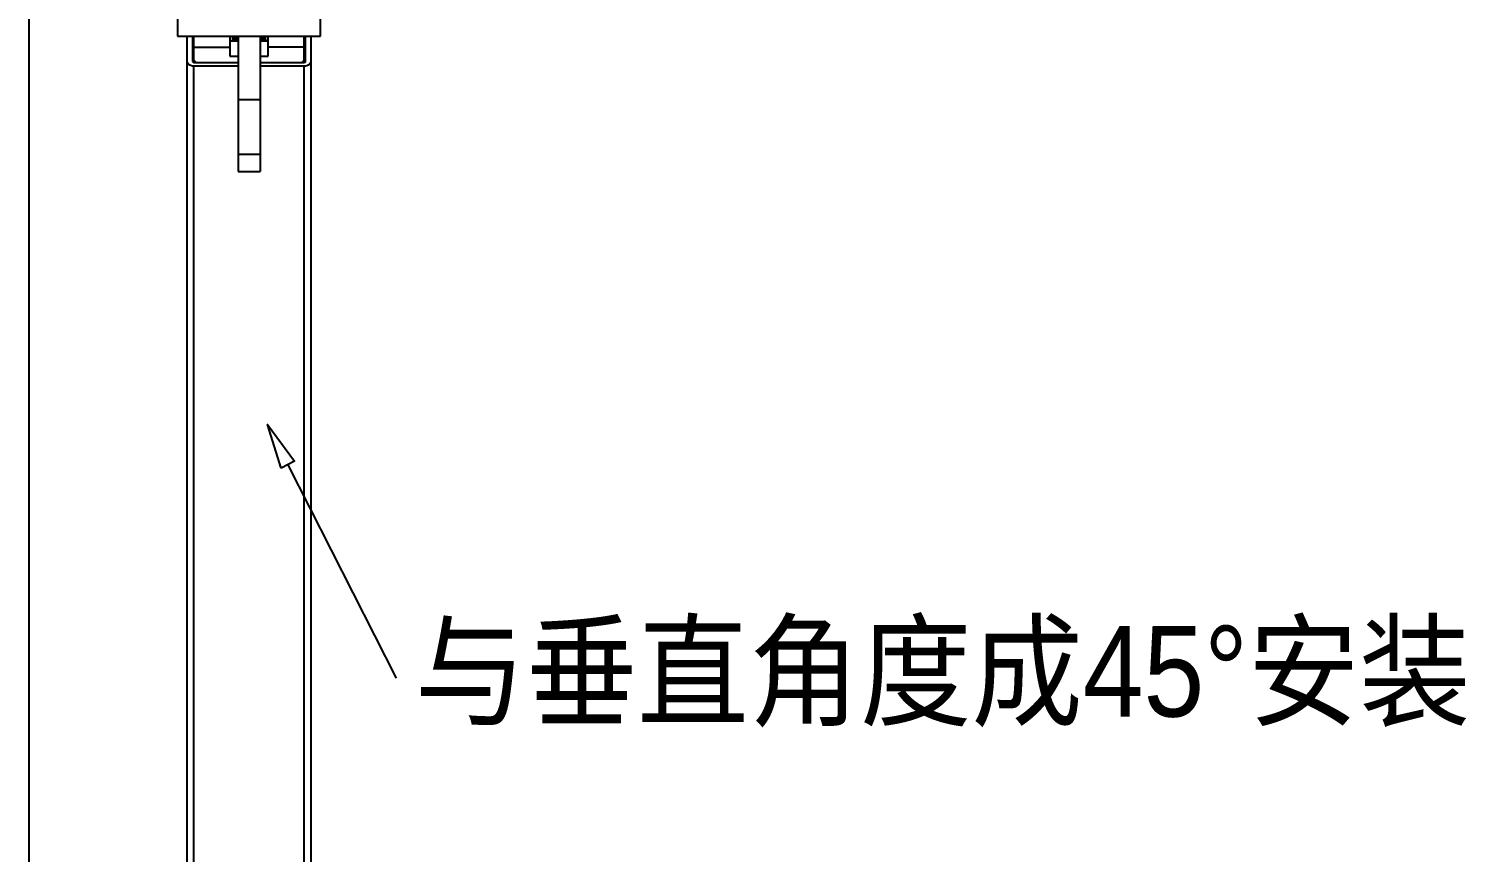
# Model space of a CAD drawing. Extents: x 185245 to 1992634, y -19957 to 755165.
# Drawn here: x 1878212 to 1880589, y 577933 to 579295 of the extents above; entities that cross this region are included whole.
import ezdxf

# ---------------------------------------------------------------- set-up
doc = ezdxf.new("R2010")
doc.units = 0
doc.header["$LTSCALE"] = 1000
doc.header["$MEASUREMENT"] = 0
doc.layers.add('02___PRT_ALL_AXES', color=7, linetype='Continuous')
doc.styles.add('_TEL_DIM', font='SIMPLEX', dxfattribs={"width": 0.8, "height": 3.5, "bigfont": 'HZTXT'})

msp = doc.modelspace()

# ---------------------------------------------------------------- linework, layer by layer
at = {"color": 7, "linetype": 'Continuous'}
for p, q in [((1878212.5, 580214.5), (1878212.5, 576571.8)), ((1878458.4, 579685), (1878458.4, 579282.4)), ((1878695.1, 579282.4), (1878695.1, 579685)), ((1878458.4, 579282.4), (1878695.1, 579282.4)), ((1878474.3, 577762.6), (1878474.3, 579282.4)), ((1878483.4, 579282.4), (1878483.4, 579241)), ((1878485.7, 579239.4), (1878485.7, 579282.4)), ((1878485.7, 579264.6), (1878544.9, 579264.6)), ((1878544.9, 579282.4), (1878544.9, 579249.4)), ((1878558.5, 579282.4), (1878558.5, 579059.1)), ((1878595, 579282.4), (1878595, 579059.1)), ((1878595.1, 579274.9), (1878595, 579274.9)), ((1878608.6, 579249.4), (1878608.6, 579282.4)), ((1878667.8, 579264.6), (1878608.6, 579264.6)), ((1878667.8, 579239.4), (1878667.8, 579282.4)), ((1878670.1, 579241), (1878670.1, 579282.4)), ((1878679.2, 579282.4), (1878679.2, 577762.6)), ((1878485.7, 579239.4), (1878558.5, 579239.4)), ((1878595, 579239.4), (1878667.8, 579239.4)), ((1878485.7, 577760.9), (1878485.7, 579233)), ((1878558.5, 579233), (1878485.7, 579233)), ((1878667.8, 579233), (1878595, 579233)), ((1878667.8, 577760.9), (1878667.8, 579233)), ((1878558.5, 579177.9), (1878595, 579177.9)), ((1878558.5, 579087.8), (1878595, 579087.8)), ((1878558.5, 579059.1), (1878595, 579059.1))]:
    msp.add_line(p, q, dxfattribs=at)
for points in [[(1878483.4, 579241), (1878483.6, 579240.4), (1878484.1, 579239.9), (1878484.8, 579239.5), (1878485.7, 579239.4)], [(1878667.8, 579239.4), (1878668.7, 579239.5), (1878669.4, 579239.9), (1878669.9, 579240.4), (1878670.1, 579241)]]:
    msp.add_lwpolyline(points, dxfattribs=at)
at = {"color": 4}
msp.add_lwpolyline([(1878630, 578568.6), (1878607.3, 578640.6), (1878652.1, 578579.8)], close=True, dxfattribs=at)
msp.add_lwpolyline([(1878641, 578574.2), (1878820.2, 578221.4)], dxfattribs=at)
at = {"color": 4, "extrusion": (0, 1, 0), "elevation": 578221.4}
msp.add_lwpolyline([(-1878820.2, 0), (-1878820.3, 0)], dxfattribs=at)
at = {"color": 7, "linetype": 'Continuous'}
for centre, radius, start, end in [((1878564.2, 579282), 14.7, 178.3603, 179.9995), ((1878564.3, 579282), 14.8, 180.0173, 187.5323), ((1878564.3, 579278.1), 14.8, 172.4831, 179.9829), ((1878564.2, 579277.1), 14.8, 176.2903, 179.9967), ((1878564.3, 579277.1), 14.8, 180.0172, 187.5235), ((1878564.4, 579277.1), 15, 170.629, 176.2824), ((1878564.4, 579273.2), 15, 172.4824, 173.9962), ((1878564.6, 579278), 15.2, 165.7648, 172.4748), ((1878564.8, 579277), 15.4, 162.4874, 170.6013), ((1878564.6, 579273.2), 15.2, 165.7644, 172.4657), ((1878564.8, 579272.2), 15.4, 162.4837, 170.2332), ((1878565, 579278), 15.5, 163.4415, 165.7729), ((1878565, 579273.1), 15.6, 162.5052, 165.7688), ((1878565.4, 579276.9), 16, 159.7302, 162.506), ((1878573.6, 579256.2), 27, 124.0244, 124.6459), ((1878581.9, 579256.8), 25.6, 58.2813, 59.0616), ((1878590.8, 579275.6), 13.3, 15.3229, 16.4114), ((1878591, 579275.6), 13.1, 8.8281, 15.3359), ((1878591.2, 579279.5), 12.9, 4.3664, 12.8789), ((1878591.4, 579280.5), 12.7, 0.024, 8.5353), ((1878591.4, 579279.5), 12.7, 351.1841, 359.9741), ((1878591.4, 579275.7), 12.7, 0.0261, 8.822), ((1878591.5, 579279.5), 12.6, 0.0047, 4.3398), ((1878591.5, 579274.7), 12.6, 0.4275, 4.3388)]:
    msp.add_arc(centre, radius, start, end, dxfattribs=at)
for points in [[(1878552.4, 579282.4), (1878551.5, 579281), (1878550.7, 579279.4), (1878550.1, 579277.8)], [(1878550.1, 579276.8), (1878550.8, 579278.8), (1878551.8, 579280.7), (1878553.1, 579282.4)], [(1878558.2, 579278.4), (1878556.7, 579277.4), (1878555.3, 579276.2), (1878554.1, 579274.8)], [(1878555, 579274.9), (1878556.1, 579275.9), (1878557.2, 579276.8), (1878558.5, 579277.6)], [(1878603.5, 579279.3), (1878603.2, 579280.4), (1878602.8, 579281.4), (1878602.2, 579282.4)]]:
    msp.add_open_spline(points, degree=3, dxfattribs=at)
for points, knots in [([(1878557.1, 579282.4), (1878556.4, 579281.9), (1878553.9, 579279.7), (1878551.9, 579277), (1878550.9, 579274.8)], [0, 0, 0, 0, 0.264129, 1, 1, 1, 1]), ([(1878551.3, 579274.8), (1878551.7, 579275.5), (1878553.6, 579278.5), (1878556.2, 579280.9), (1878558.4, 579282.4)], [0, 0, 0, 0, 0.237509, 1, 1, 1, 1]), ([(1878600.8, 579274.8), (1878600.4, 579275.3), (1878598.7, 579277.2), (1878596.7, 579278.7), (1878595, 579279.7)], [0, 0, 0, 0, 0.238298, 1, 1, 1, 1]), ([(1878595.3, 579278.6), (1878595.8, 579278.3), (1878597.5, 579277.2), (1878599, 579275.9), (1878600, 579274.8)], [0, 0, 0, 0, 0.259883, 1, 1, 1, 1]), ([(1878596.9, 579282.4), (1878597.6, 579281.9), (1878600.1, 579279.8), (1878602.2, 579277.1), (1878603.1, 579274.8)], [0, 0, 0, 0, 0.268325, 1, 1, 1, 1]), ([(1878603.4, 579274.8), (1878603.2, 579275.5), (1878602, 579278.4), (1878599.9, 579280.9), (1878598.1, 579282.4)], [0, 0, 0, 0, 0.236582, 1, 1, 1, 1]), ([(1878601.6, 579282.4), (1878602, 579281.9), (1878603.2, 579279.8), (1878603.9, 579277.4), (1878604, 579275.7)], [0, 0, 0, 0, 0.260499, 1, 1, 1, 1]), ([(1878485.7, 579233), (1878484.2, 579233), (1878479.5, 579233.4), (1878474.3, 579237.6), (1878474.3, 579241)], [0, 0, 0, 0, 0.300361, 1, 1, 1, 1]), ([(1878679.2, 579241), (1878679.2, 579237.6), (1878674, 579233.4), (1878669.3, 579233), (1878667.8, 579233)], [0, 0, 0, 0, 0.699639, 1, 1, 1, 1])]:
    msp.add_open_spline(points, degree=3, knots=knots, dxfattribs=at)
at = {"layer": '02___PRT_ALL_AXES', "color": 7, "linetype": 'Continuous'}
for p, q in [((1878544.9, 579274.8), (1878558.5, 579274.8)), ((1878595, 579274.8), (1878608.6, 579274.8)), ((1878489.3, 579239.4), (1878485.7, 579243)), ((1878544.9, 579249.4), (1878558.5, 579249.4)), ((1878595, 579249.4), (1878608.6, 579249.4)), ((1878667.8, 579243), (1878664.2, 579239.4))]:
    msp.add_line(p, q, dxfattribs=at)

# ---------------------------------------------------------------- texts
at = {"color": 4, "insert": (1878850.5, 578307.7), "char_height": 150, "width": 2004.75, "attachment_point": 1, "style": '_TEL_DIM'}
msp.add_mtext('\\fￋￎￌﾣﾤ|b0|i0|c134|p2;\\W0.9000000000;\\T1.0000000000;\\o\\l与垂直角度成45°安装', dxfattribs=at)

doc.saveas('drawing.dxf')
